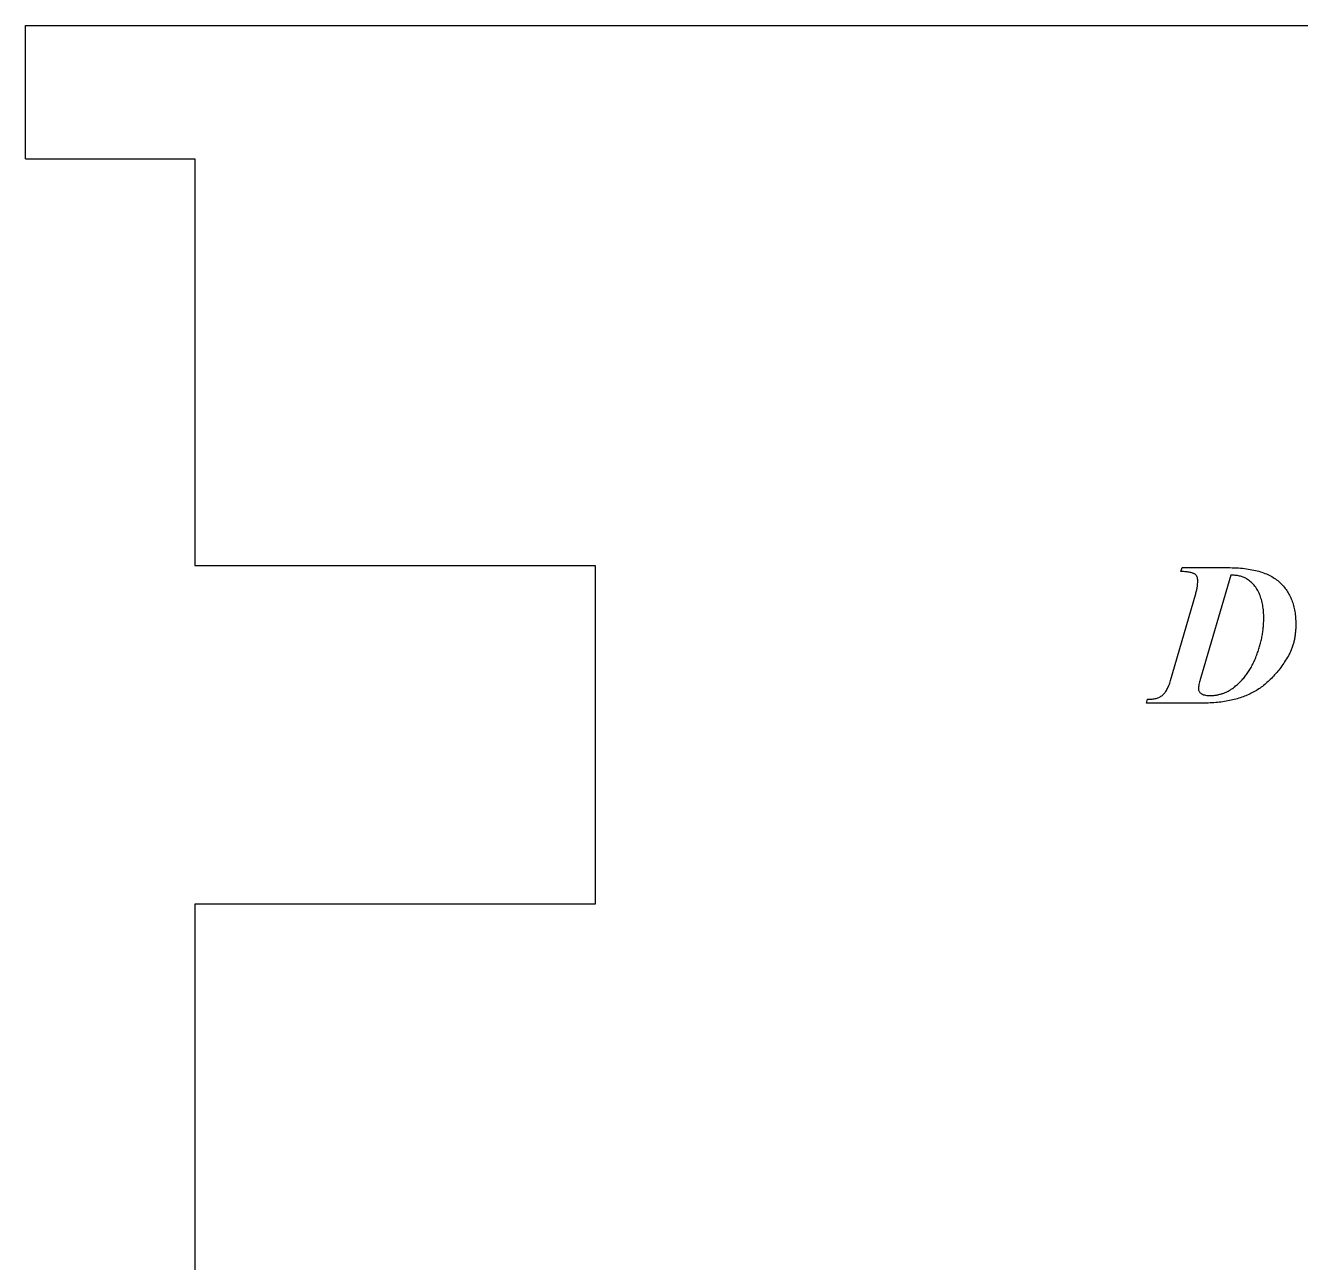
# Model space of a CAD drawing. Header units: inches. Extents: x -8.75 to 0, y -0.78 to 2.88.
# Drawn here: x -8.75 to -6.869, y 1.049 to 2.875 of the extents above; entities that cross this region are included whole.
import ezdxf

# ---------------------------------------------------------------- set-up
doc = ezdxf.new("R2010")
doc.units = ezdxf.units.IN
doc.header["$MEASUREMENT"] = 0

msp = doc.modelspace()

# ---------------------------------------------------------------- linework, layer by layer
at = {"color": 7, "linetype": 'Continuous', "lineweight": 25}
for p, q in [((-8.75, 2.875), (0, 2.875)), ((-8.75, 2.6781), (-8.75, 2.875)), ((-8.75, 2.6781), (-8.5, 2.6781)), ((-8.5, 2.6781), (-8.5, 2.0781)), ((-8.5, 2.0781), (-7.9094, 2.0781)), ((-7.9094, 2.0781), (-7.9094, 1.5781)), ((-7.0452, 2.0694), (-7.0434, 2.075)), ((-7.0434, 2.075), (-6.976, 2.075)), ((-6.9715, 2.0639), (-7.0161, 1.9113)), ((-7.0602, 1.9086), (-7.0236, 2.0348)), ((-7.0959, 1.875), (-7.0942, 1.8806)), ((-7.0131, 1.875), (-7.0959, 1.875)), ((-8.5, 1.5781), (-8.5, 0.1969)), ((-7.9094, 1.5781), (-8.5, 1.5781))]:
    msp.add_line(p, q, dxfattribs=at)
for points, knots in [([(-6.976, 2.075), (-6.9717, 2.0749), (-6.9634, 2.0748), (-6.9515, 2.0738), (-6.9404, 2.0721), (-6.9303, 2.0697), (-6.9211, 2.0667), (-6.9128, 2.0629), (-6.9055, 2.0584), (-6.8991, 2.0532), (-6.8935, 2.0475), (-6.8887, 2.0411), (-6.8846, 2.0342), (-6.8813, 2.0268), (-6.8786, 2.0188), (-6.8769, 2.0102), (-6.8757, 2.0011), (-6.8756, 1.9949), (-6.8755, 1.9917)], [0, 0, 0, 0, 0.085962, 0.1661, 0.240702, 0.30992, 0.374275, 0.43494, 0.492148, 0.546646, 0.600024, 0.652861, 0.706233, 0.760558, 0.816467, 0.874658, 0.9358, 1, 1, 1, 1]), ([(-7.0201, 2.0551), (-7.0202, 2.0562), (-7.0202, 2.0582), (-7.021, 2.061), (-7.0223, 2.0634), (-7.0239, 2.065), (-7.0255, 2.066), (-7.0272, 2.0667), (-7.0292, 2.0673), (-7.0316, 2.0679), (-7.0344, 2.0684), (-7.0377, 2.0688), (-7.0413, 2.0692), (-7.0438, 2.0693), (-7.0452, 2.0694)], [0, 0, 0, 0, 0.0969576, 0.1836892, 0.2636622, 0.3422873, 0.3863495, 0.4397105, 0.5050171, 0.5798279, 0.6673239, 0.7661697, 0.8778655, 1, 1, 1, 1]), ([(-7.0236, 2.0348), (-7.0231, 2.0367), (-7.0221, 2.0405), (-7.021, 2.0458), (-7.0203, 2.0507), (-7.0202, 2.0537), (-7.0201, 2.0551)], [0, 0, 0, 0, 0.294243, 0.559707, 0.794396, 1, 1, 1, 1]), ([(-6.9483, 2.0586), (-6.9499, 2.0594), (-6.9532, 2.0611), (-6.9588, 2.0627), (-6.965, 2.0637), (-6.9693, 2.0638), (-6.9715, 2.0639)], [0, 0, 0, 0, 0.225692, 0.462855, 0.720306, 1, 1, 1, 1]), ([(-6.9228, 2.0005), (-6.9228, 2.0038), (-6.923, 2.0101), (-6.9242, 2.0193), (-6.9261, 2.0278), (-6.9288, 2.0356), (-6.9323, 2.0428), (-6.9368, 2.049), (-6.9421, 2.0544), (-6.9462, 2.0572), (-6.9483, 2.0586)], [0, 0, 0, 0, 0.147271, 0.285744, 0.416628, 0.541353, 0.660687, 0.774652, 0.886567, 1, 1, 1, 1]), ([(-6.9656, 1.8992), (-6.9639, 1.9006), (-6.9604, 1.9035), (-6.9557, 1.9083), (-6.9512, 1.9133), (-6.9471, 1.9188), (-6.9433, 1.9247), (-6.9398, 1.9308), (-6.9366, 1.9374), (-6.9337, 1.9443), (-6.9312, 1.9513), (-6.9289, 1.9584), (-6.927, 1.9654), (-6.9254, 1.9725), (-6.9243, 1.9795), (-6.9234, 1.9865), (-6.9229, 1.9935), (-6.9228, 1.9982), (-6.9228, 2.0005)], [0, 0, 0, 0, 0.05911, 0.118062, 0.177675, 0.238023, 0.299332, 0.361852, 0.426161, 0.492146, 0.55844, 0.623872, 0.687972, 0.751811, 0.814242, 0.876667, 0.938409, 1, 1, 1, 1]), ([(-6.8755, 1.9917), (-6.8756, 1.9894), (-6.8756, 1.9849), (-6.8762, 1.9784), (-6.877, 1.9721), (-6.8782, 1.9661), (-6.8797, 1.9604), (-6.8816, 1.9549), (-6.8838, 1.9498), (-6.8856, 1.9465), (-6.8865, 1.9449)], [0, 0, 0, 0, 0.140374, 0.275765, 0.405589, 0.531448, 0.653508, 0.771954, 0.886853, 1, 1, 1, 1]), ([(-6.8865, 1.9449), (-6.8883, 1.9419), (-6.8918, 1.9361), (-6.8976, 1.9278), (-6.9036, 1.9201), (-6.9098, 1.9131), (-6.9163, 1.9068), (-6.923, 1.901), (-6.93, 1.8959), (-6.9373, 1.8914), (-6.9451, 1.8875), (-6.9533, 1.8842), (-6.9619, 1.8813), (-6.9712, 1.879), (-6.9809, 1.8772), (-6.9912, 1.876), (-7.002, 1.8751), (-7.0093, 1.875), (-7.0131, 1.875)], [0, 0, 0, 0, 0.068274, 0.134311, 0.197769, 0.258867, 0.318259, 0.376024, 0.432494, 0.488165, 0.544124, 0.601767, 0.661523, 0.723251, 0.788194, 0.855659, 0.92621, 1, 1, 1, 1]), ([(-7.0942, 1.8806), (-7.092, 1.8806), (-7.0877, 1.8808), (-7.0817, 1.8818), (-7.0767, 1.8837), (-7.073, 1.8859), (-7.0706, 1.8881), (-7.0688, 1.8901), (-7.0672, 1.8924), (-7.0656, 1.895), (-7.0642, 1.8979), (-7.0627, 1.9011), (-7.0614, 1.9047), (-7.0606, 1.9072), (-7.0602, 1.9086)], [0, 0, 0, 0, 0.138838, 0.262489, 0.372278, 0.472279, 0.522927, 0.576766, 0.634358, 0.696928, 0.764912, 0.837366, 0.915445, 1, 1, 1, 1]), ([(-7.0161, 1.9113), (-7.0166, 1.9097), (-7.0174, 1.9067), (-7.0184, 1.9025), (-7.0191, 1.8991), (-7.0192, 1.8971), (-7.0192, 1.8962)], [0, 0, 0, 0, 0.3281857, 0.6040339, 0.8259885, 1, 1, 1, 1]), ([(-7.0192, 1.8962), (-7.0192, 1.8955), (-7.0191, 1.8942), (-7.0184, 1.8924), (-7.0173, 1.8908), (-7.0163, 1.89), (-7.0158, 1.8895)], [0, 0, 0, 0, 0.254062, 0.499038, 0.74182, 1, 1, 1, 1]), ([(-7.0158, 1.8895), (-7.015, 1.889), (-7.0133, 1.8878), (-7.0102, 1.8869), (-7.0066, 1.8862), (-7.0041, 1.8861), (-7.0027, 1.8861)], [0, 0, 0, 0, 0.210738, 0.443884, 0.703423, 1, 1, 1, 1]), ([(-7.0027, 1.8861), (-7.001, 1.8862), (-6.9976, 1.8862), (-6.9926, 1.8869), (-6.9878, 1.8879), (-6.983, 1.8893), (-6.9785, 1.8912), (-6.974, 1.8934), (-6.9697, 1.896), (-6.967, 1.8981), (-6.9656, 1.8992)], [0, 0, 0, 0, 0.127766, 0.253092, 0.375722, 0.498923, 0.621667, 0.745035, 0.870831, 1, 1, 1, 1])]:
    msp.add_open_spline(points, degree=3, knots=knots, dxfattribs=at)

doc.saveas('drawing.dxf')
